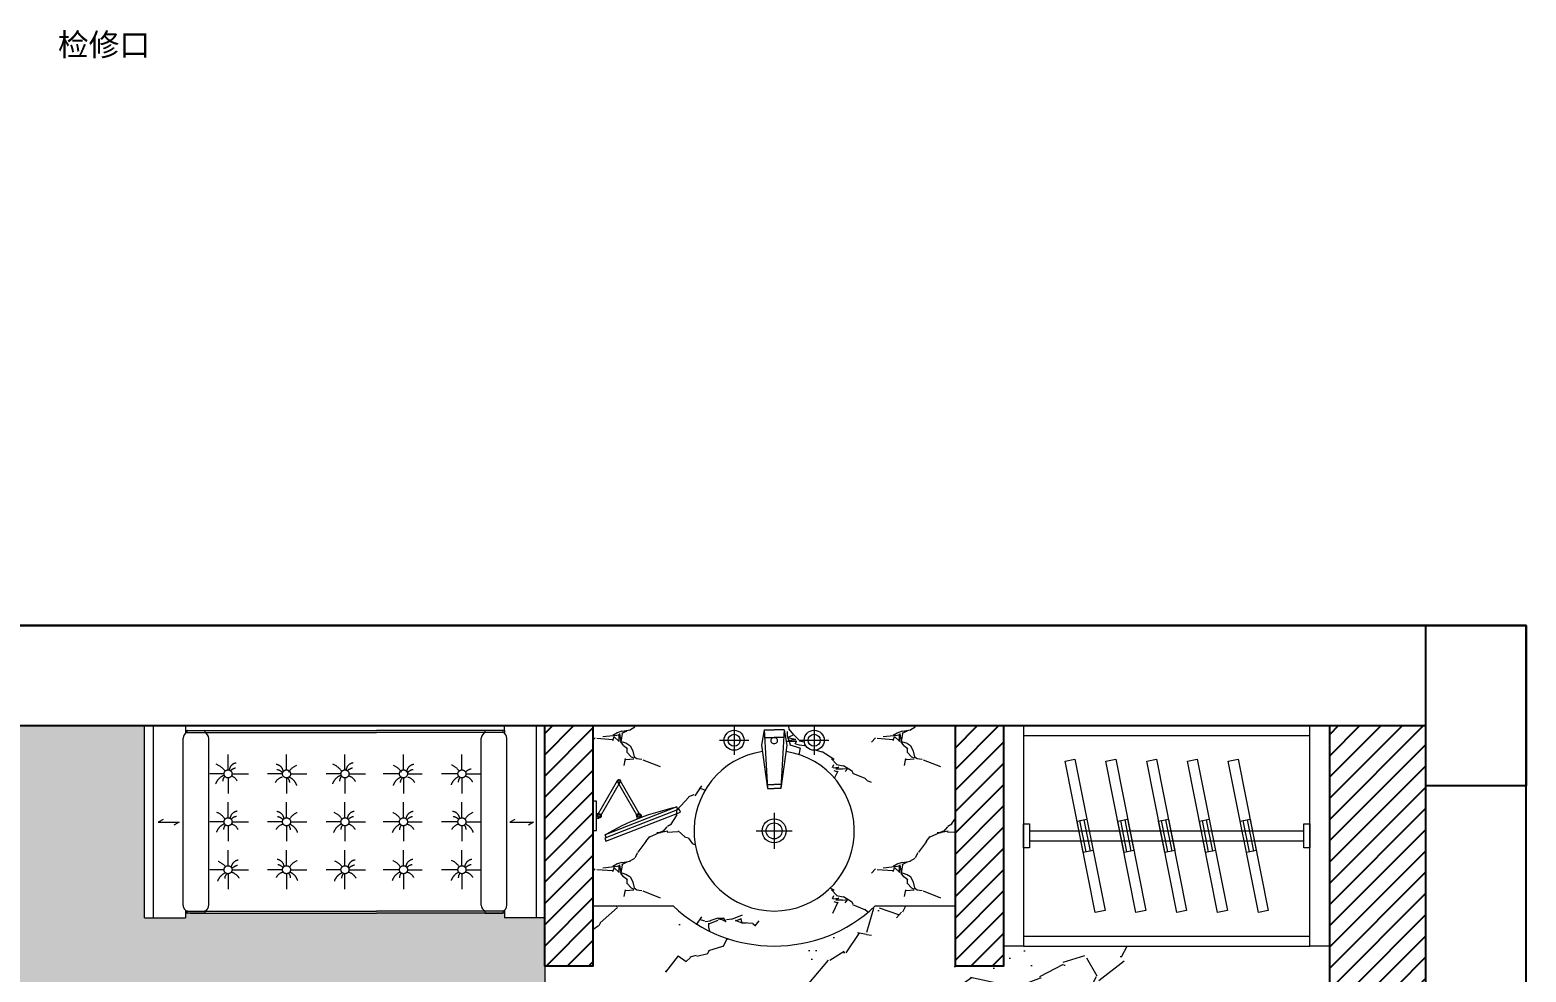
# Model space of a CAD drawing. Header units: millimetres. Extents: x 3162 to 221128, y -144913 to 11496.
# Drawn here: x 163638 to 167374, y -20727 to -18375 of the extents above; entities that cross this region are included whole.
import ezdxf
from ezdxf.xclip import XClip

# ---------------------------------------------------------------- set-up
doc = ezdxf.new("R2010")
doc.units = ezdxf.units.MM
doc.header["$LTSCALE"] = 10
doc.header["$XCLIPFRAME"] = 2
doc.linetypes.add('DASH', pattern=[8.89, 6.35, -2.54])
doc.linetypes.add('HIDDEN', pattern=[9.525, 6.35, -3.175])
for name, color, linetype, lineweight in [('FC-Hatch【平面填充】', 250, 'Continuous', 0), ('FF-FIXT【洁具】', 31, 'Continuous', 0), ('FF-Text【平面文字】', 2, 'Continuous', 0), ('FF-【活动成品家具】', 51, 'Continuous', 0)]:
    doc.layers.add(name, color=color, linetype=linetype, lineweight=lineweight)
doc.layers.add('WALL_NEW【新建墙体】', color=4, linetype='Continuous')
doc.layers.add('WALL【墙体】', color=7, linetype='Continuous')
doc.styles.add('文字', font='')
doc.styles.get('文字').set_extended_font_data('SimSun')

# ---------------------------------------------------------------- blocks, each defined once
blk = doc.blocks.new('贵妃椅22')
for p, q in [((100, 0), (100, 600)), ((100, 600), (228.7, 600)), ((127.1, 600), (127.1, 0)), ((228.7, 600), (228.7, 585)), ((228.7, 585), (228.7, 585)), ((228.7, 585), (825, 585)), ((228.7, 585), (228.7, 576)), ((234, 579), (287.5, 579)), ((244.8, 579), (825, 579)), ((1223.7, 585), (825, 585)), ((1164.9, 579), (825, 579)), ((1218.4, 579), (1164.9, 579)), ((1350, 600), (1223.7, 600)), ((1223.7, 585), (1223.7, 600)), ((1223.7, 585), (1223.7, 585)), ((1223.7, 585), (1223.7, 576)), ((1322.9, 600), (1322.9, 0)), ((1350, 0), (1350, 600)), ((243.4, 15), (825, 15)), ((244.8, 21), (825, 21)), ((1164.9, 21), (825, 21)), ((1223.7, 15), (825, 15)), ((1218.2, 21), (1164.9, 21)), ((1223.7, 24), (1223.7, 15)), ((1223.7, 15), (1223.7, 0)), ((100, 0), (228.7, 0)), ((1350, 0), (1223.7, 0))]:
    blk.add_line(p, q)
at = {"color": 8, "ltscale": 150}
for p, q in [((220.9, 39.5), (220.9, 560.5)), ((300.9, 39.5), (300.9, 560.5)), ((1151.5, 39.5), (1151.5, 560.5)), ((1231.6, 39.5), (1231.6, 560.5)), ((158.9, 307.5), (142.9, 298.6)), ((142.9, 298.6), (208.4, 298.6)), ((208.4, 298.6), (192.4, 289.7)), ((1256.3, 307.5), (1240.3, 298.6)), ((1240.3, 298.6), (1314.6, 298.6)), ((1314.6, 298.6), (1298.6, 289.7))]:
    blk.add_line(p, q, dxfattribs=at)
at = {"color": 8, "linetype": 'HIDDEN', "ltscale": 150}
for p, q in [((361.2, 462), (361.2, 510.4)), ((543.7, 462), (543.7, 510.4)), ((726.2, 462), (726.2, 510.4)), ((908.7, 462), (908.7, 510.4)), ((1091.2, 462), (1091.2, 510.4)), ((348.7, 449.5), (304.9, 449.5)), ((361.2, 437), (361.2, 388.8)), ((373.7, 449.5), (424.7, 449.5)), ((531.2, 449.5), (484.8, 449.5)), ((543.7, 437), (543.7, 388.8)), ((556.2, 449.5), (607.2, 449.5)), ((713.7, 449.5), (667.3, 449.5)), ((726.2, 437), (726.2, 388.8)), ((738.7, 449.5), (789.8, 449.5)), ((896.2, 449.5), (845.2, 449.5)), ((908.7, 437), (908.7, 388.8)), ((921.2, 449.5), (967.6, 449.5)), ((1078.7, 449.5), (1027.7, 449.5)), ((1091.2, 437), (1091.2, 388.8)), ((1103.7, 449.5), (1147.6, 449.5)), ((361.2, 312.5), (361.2, 360.8)), ((543.7, 312.5), (543.7, 360.8)), ((726.2, 312.5), (726.2, 360.8)), ((908.7, 312.5), (908.7, 360.8)), ((1091.2, 312.5), (1091.2, 360.8)), ((348.7, 300), (304.9, 300)), ((361.2, 287.5), (361.2, 239.1)), ((373.7, 300), (424.7, 300)), ((531.2, 300), (484.8, 300)), ((543.7, 287.5), (543.7, 239.1)), ((556.2, 300), (607.2, 300)), ((713.7, 300), (667.3, 300)), ((726.2, 287.5), (726.2, 239.1)), ((738.7, 300), (789.8, 300)), ((896.2, 300), (845.2, 300)), ((908.7, 287.5), (908.7, 239.1)), ((921.2, 300), (967.6, 300)), ((1078.7, 300), (1027.7, 300)), ((1091.2, 287.5), (1091.2, 239.1)), ((1103.7, 300), (1147.6, 300)), ((361.2, 163), (361.2, 211.2)), ((543.7, 163), (543.7, 211.2)), ((726.2, 163), (726.2, 211.2)), ((908.7, 163), (908.7, 211.2)), ((1091.2, 163), (1091.2, 211.2)), ((348.7, 150.5), (304.9, 150.5)), ((373.7, 150.5), (424.7, 150.5)), ((531.2, 150.5), (484.8, 150.5)), ((556.2, 150.5), (607.2, 150.5)), ((713.7, 150.5), (667.3, 150.5)), ((738.7, 150.5), (789.8, 150.5)), ((896.2, 150.5), (845.2, 150.5)), ((921.2, 150.5), (967.6, 150.5)), ((1078.7, 150.5), (1027.7, 150.5)), ((1103.7, 150.5), (1147.6, 150.5)), ((361.2, 138), (361.2, 89.6)), ((543.7, 138), (543.7, 89.6)), ((724.6, 138), (724.6, 89.6)), ((908.7, 138), (908.7, 89.6)), ((1091.2, 138), (1091.2, 89.6))]:
    blk.add_line(p, q, dxfattribs=at)
at = {"linetype": 'HIDDEN', "ltscale": 150}
for p, q in [((228.7, 24), (228.7, 15)), ((243.4, 15), (228.7, 15)), ((228.7, 15), (228.7, 0)), ((234.2, 21), (287.5, 21))]:
    blk.add_line(p, q, dxfattribs=at)
for points in [[(234.2, 585), (234.2, 585), (287.5, 585)], [(1218.2, 585), (1218.2, 585), (1164.9, 585)], [(1164.9, 15), (1164.9, 15), (1218.2, 15)]]:
    blk.add_lwpolyline(points)
blk.add_lwpolyline([(287.5, 15), (287.5, 15), (234.2, 15)], dxfattribs=at)
at = {"color": 8, "linetype": 'HIDDEN', "ltscale": 150}
for centre in [(361.2, 449.5), (543.7, 449.5), (726.2, 449.5), (908.7, 449.5), (1091.2, 449.5), (361.2, 300), (543.7, 300), (726.2, 300), (908.7, 300), (1091.2, 300), (361.2, 150.5), (543.7, 150.5), (726.2, 150.5), (908.7, 150.5), (1091.2, 150.5)]:
    blk.add_circle(centre, 12.5, dxfattribs=at)
at = {"color": 8, "ltscale": 150}
for centre, start, end in [((241, 560.1), 110.2225, 178.8395), ((280.7, 560.1), 1.1605, 69.7775), ((1171.7, 560.1), 110.2225, 178.8395), ((1211.4, 560.1), 1.1605, 69.7775), ((1171.7, 39.9), 181.1605, 249.7775), ((1211.4, 39.9), 290.2225, 358.8395)]:
    blk.add_arc(centre, 20.1, start, end, dxfattribs=at)
for centre, radius, start, end in [((235.4, 582), 3.24, 111.9991, 248.0009), ((287.1, 582), 3.03, 278.6164, 81.3836), ((1165.4, 582), 3.03, 98.6164, 261.3836), ((1217, 582), 3.24, 291.9991, 68.0009), ((1216.6, 18), 3.38, 297.5622, 62.4378)]:
    blk.add_arc(centre, radius, start, end)
at = {"color": 8, "linetype": 'HIDDEN', "ltscale": 150}
for centre, radius, start, end in [((293.3, 410.9), 75.5, 38.7826, 66.1947), ((390, 458.6), 25.2, 96.8606, 173.3873), ((390.7, 435.6), 32.3, 100.3351, 132.5443), ((508.5, 454), 25.2, 6.6127, 83.1394), ((591.1, 430.5), 47.7, 110.1645, 149.5653), ((665.5, 423.9), 60.6, 33.1364, 67.7212), ((754.6, 458.7), 25.2, 96.8606, 173.3873), ((755.4, 435.7), 32.3, 100.3351, 132.3103), ((861.3, 430.5), 47.7, 30.4347, 69.8355), ((943.9, 454), 25.2, 96.8606, 173.3873), ((1042.3, 432.3), 47.7, 33.0642, 69.8355), ((364.3, 403.1), 44.6, 109.3862, 160.2225), ((364.4, 426.8), 19.7, 131.0371, 180.2276), ((361.9, 413), 31.4, 26.9285, 71.7471), ((536.6, 408.3), 31.4, 101.2702, 153.0715), ((507.7, 431), 32.3, 45.2011, 79.6649), ((533.6, 422.1), 20.2, 0.0573, 44.8765), ((534.1, 398.4), 44.6, 19.79, 67.6956), ((728.8, 403.3), 44.4, 108.8945, 160.2612), ((728.9, 427), 19.6, 130.1019, 180.3339), ((730.6, 412), 31.4, 26.9285, 78.7298), ((918.3, 398.4), 44.6, 112.3044, 160.21), ((918.9, 422.1), 20.2, 135.1235, 179.9427), ((944.7, 431), 32.3, 100.3351, 134.7989), ((915.8, 408.3), 31.4, 26.9285, 78.7298), ((1099.3, 400.2), 44.6, 112.3044, 160.21), ((1099.9, 423.8), 20.2, 135.1235, 179.9427), ((1093.3, 407.1), 35.9, 28.5639, 77.2041), ((1125.7, 432.7), 32.3, 100.3351, 134.7989), ((310, 284.5), 47.7, 30.4347, 69.8355), ((392.6, 307.9), 25.2, 96.8606, 173.3873), ((510.9, 306.9), 25.2, 6.6127, 83.1394), ((593.5, 283.5), 47.7, 110.1645, 149.5653), ((675.7, 284), 47.7, 30.4347, 69.8355), ((758.3, 307.5), 25.2, 96.8606, 173.3873), ((858.9, 283.5), 47.7, 30.4347, 69.8355), ((941.5, 306.9), 25.2, 96.8606, 173.3873), ((1059.2, 307.5), 25.2, 6.6127, 83.1394), ((1141.8, 284), 47.7, 110.1645, 149.5653), ((367, 252.4), 44.6, 112.3044, 160.21), ((367.5, 276), 20.2, 135.1235, 179.9427), ((393.4, 284.9), 32.3, 100.3351, 134.7989), ((364.5, 262.2), 31.4, 26.9285, 78.7298), ((539, 261.3), 31.4, 101.2702, 153.0715), ((510.1, 283.9), 32.3, 45.2011, 79.6649), ((535.9, 275), 20.2, 0.0573, 44.8765), ((536.5, 251.4), 44.6, 19.79, 67.6956), ((732.6, 251.9), 44.6, 112.3044, 160.21), ((733.2, 275.6), 20.2, 135.1235, 179.9427), ((759, 284.5), 32.3, 100.3351, 134.7989), ((730.2, 261.8), 31.4, 26.9285, 78.7298), ((915.9, 251.4), 44.6, 112.3044, 160.21), ((916.5, 275), 20.2, 135.1235, 179.9427), ((942.3, 283.9), 32.3, 100.3351, 134.7989), ((913.5, 261.3), 31.4, 26.9285, 78.7298), ((1087.3, 261.8), 31.4, 101.2702, 153.0715), ((1058.4, 284.5), 32.3, 45.2011, 79.6649), ((1084.2, 275.6), 20.2, 0.0573, 44.8765), ((1084.8, 251.9), 44.6, 19.79, 67.6956), ((370.5, 99.7), 44.6, 112.3044, 160.21), ((295.9, 101.3), 82.6, 44.6784, 65.6546), ((396.1, 155.2), 25.2, 96.8606, 173.3873), ((361.2, 103.8), 40.3, 29.8041, 75.717), ((396.9, 132.2), 32.3, 100.3351, 134.7989), ((539.2, 111.9), 31.4, 101.2702, 153.0715), ((511.2, 157.6), 25.2, 6.6127, 83.1394), ((510.4, 134.6), 32.3, 45.2011, 79.6649), ((593.8, 134.1), 47.7, 110.1645, 149.5653), ((536.8, 102), 44.6, 19.79, 67.6956), ((735.1, 100.2), 44.6, 112.9635, 160.21), ((678.1, 132.3), 47.7, 34.4668, 69.8355), ((760.7, 155.8), 25.2, 96.8606, 173.3873), ((727.1, 105.5), 38.5, 29.3365, 76.332), ((761.5, 132.8), 32.3, 100.3351, 134.7989), ((915.6, 102), 44.6, 112.3044, 160.21), ((858.7, 134.1), 47.7, 30.4347, 69.8355), ((941.3, 157.6), 25.2, 96.8606, 173.3873), ((942, 134.6), 32.3, 100.3351, 134.7989), ((913.2, 111.9), 31.4, 26.9285, 78.7298), ((1099.6, 102), 44.6, 114.1123, 160.21), ((1044.2, 137), 44.5, 30.4146, 70.5571), ((1125.2, 157.6), 25.2, 96.8606, 173.3873), ((1098.2, 112.8), 30.1, 26.3241, 84.5443), ((1127.3, 130.8), 36.2, 101.2816, 134.234), ((366.9, 124.2), 16.1, 119.5243, 182.9039), ((536.2, 125.7), 20.2, 0.0573, 44.8765), ((735.7, 123.9), 20.2, 135.1235, 179.9427), ((916.2, 125.7), 20.2, 135.1235, 179.9427), ((1098.7, 126), 18.8, 134.7158, 180.8182), ((241, 39.9), 20.1, 181.1605, 249.7775), ((280.7, 39.9), 20.1, 290.2225, 358.8395)]:
    blk.add_arc(centre, radius, start, end, dxfattribs=at)
at = {"linetype": 'HIDDEN', "ltscale": 150}
for centre, radius, start, end in [((235.8, 18), 3.38, 117.5622, 242.4378), ((287, 18), 3.04, 279.6337, 80.3663), ((1165.4, 18), 3.04, 99.6337, 260.3663)]:
    blk.add_arc(centre, radius, start, end, dxfattribs=at)
blk = doc.blocks.new('洗手台40')
at = {"color": 8}
for p, q in [((194.8, 336.5), (194.8, 263.5)), ((231.3, 300), (158.3, 300)), ((-31.3, 245.1), (-31.3, 154.9)), ((182.2, 231.4), (74.6, 216.7)), ((221.1, 225), (74.6, 216.7)), ((221.1, 225), (182.2, 231.4)), ((221.1, 225), (221.1, 200)), ((13.8, 200), (-76.3, 200)), ((74.6, 216.7), (74.6, 200)), ((74.6, 183.3), (74.6, 200)), ((84.7, 217.2), (84.7, 200)), ((84.7, 182.8), (84.7, 200)), ((201.4, 223.9), (201.4, 200)), ((201.4, 176.1), (201.4, 200)), ((221.1, 175), (221.1, 200)), ((221.1, 175), (74.6, 183.3)), ((182.2, 168.6), (74.6, 183.3)), ((221.1, 175), (182.2, 168.6)), ((194.8, 136.5), (194.8, 63.5)), ((231.3, 100), (158.3, 100))]:
    blk.add_line(p, q, dxfattribs=at)
for centre, radius in [((194.8, 300), 25), ((194.8, 300), 15), ((-31.3, 200), 30), ((-31.3, 200), 20), ((194.8, 100), 25), ((194.8, 100), 15)]:
    blk.add_circle(centre, radius, dxfattribs=at)
blk.add_arc((-31.3, 200), 200, 8.4238, 351.5762)
for centre, start, end in [((194, 201.2), 350.5252, 189.4748), ((194, 198.8), 170.5252, 9.4748)]:
    blk.add_arc(centre, 7.19, start, end, dxfattribs=at)
blk = doc.blocks.new('刮须镜平面')
at = {"color": 0, "ltscale": 0.4}
for p, q in [((-118.2, 1.9), (-68.3, 88.4)), ((-61.6, 84.6), (-111.6, -1.9)), ((-68.3, 84.6), (-18.3, -1.9)), ((-11.7, 1.9), (-61.6, 88.4)), ((-218.4, 9.3), (-215.7, 16.4)), ((-32.2, -63), (-218.4, 9.3)), ((-215.7, 16.4), (-29.4, -55.8)), ((-212.1, 15), (-209.3, 22.2)), ((-209.3, 22.2), (-30.2, -47.3)), ((-122.3, -3.3), (-120.3, 2.1)), ((-9.2, 5.8), (-15, 5.8)), ((-9.2, 36.5), (0, 36.5)), ((-9.2, -36.5), (-9.2, 36.5)), ((0, 36.5), (0, -36.5)), ((-111.6, -7.5), (-109.5, -2.1)), ((-9.2, -5.8), (-15, -5.8)), ((0, -36.5), (-9.2, -36.5)), ((-33, -54.4), (-30.2, -47.3)), ((-29.4, -55.8), (-32.2, -63))]:
    blk.add_line(p, q, dxfattribs=at)
for centre in [(-64.9, 86.5), (-114.9, 0), (-15, 0)]:
    blk.add_circle(centre, 3.07, dxfattribs=at)
for centre, radius, start, end in [((-64.9, 86.5), 3.84, 30, 210), ((-64.9, 86.5), 3.84, 330, 150), ((-335.4, -568.2), 603.7, 59.6373, 77.9472), ((-114.9, 0), 5.76, 338.7922, 158.7922), ((-114.9, 0), 3.84, 150, 330), ((-15, 0), 5.76, 90, 270), ((-15, 0), 3.84, 210, 30)]:
    blk.add_arc(centre, radius, start, end, dxfattribs=at)
blk = doc.blocks.new('*U168', base_point=(20441.2, -20111.8))
for points in [[(20491.2, -20661.8), (20441.2, -20661.8), (20441.2, -20111.8), (20491.2, -20111.8)], [(21206.2, -20111.8), (21256.2, -20111.8), (21256.2, -20661.8), (21206.2, -20661.8)]]:
    blk.add_lwpolyline(points, close=True)
for points in [[(20491.2, -20111.8), (21206.2, -20111.8)], [(20491.2, -20661.8), (21206.2, -20661.8)]]:
    blk.add_lwpolyline(points)
at = {"color": 0}
for points in [[(20491.2, -20136.8), (21206.2, -20136.8)], [(20491.2, -20636.8), (21206.2, -20636.8)]]:
    blk.add_lwpolyline(points, dxfattribs=at)
at = {"color": 0, "linetype": 'DASH', "ltscale": 24}
for points in [[(20619.7, -20195.6), (20694.8, -20573.2), (20670.3, -20578), (20595.1, -20200.4)], [(20721.5, -20195.6), (20796.6, -20573.2), (20772.1, -20578), (20697, -20200.4)], [(20823.4, -20195.6), (20898.5, -20573.2), (20874, -20578), (20798.9, -20200.4)], [(20925.3, -20195.6), (21000.4, -20573.2), (20975.9, -20578), (20900.8, -20200.4)], [(21027.2, -20195.6), (21102.3, -20573.2), (21077.8, -20578), (21002.6, -20200.4)], [(20649.4, -20345.1), (20665, -20423.6), (20640.5, -20428.5), (20624.9, -20350)], [(20642.1, -20346.6), (20657.7, -20425.1), (20647.9, -20427), (20632.3, -20348.5)], [(20751.3, -20345.1), (20766.9, -20423.6), (20742.4, -20428.5), (20726.8, -20350)], [(20743.9, -20346.6), (20759.5, -20425.1), (20749.7, -20427), (20734.1, -20348.5)], [(20853.2, -20345.1), (20868.8, -20423.6), (20844.3, -20428.5), (20828.6, -20350)], [(20845.8, -20346.6), (20861.4, -20425.1), (20851.6, -20427), (20836, -20348.5)], [(20955, -20345.1), (20970.6, -20423.6), (20946.1, -20428.5), (20930.5, -20350)], [(20947.7, -20346.6), (20963.3, -20425.1), (20953.5, -20427), (20937.9, -20348.5)], [(21056.9, -20345.1), (21072.5, -20423.6), (21048, -20428.5), (21032.4, -20350)], [(21049.6, -20346.6), (21065.2, -20425.1), (21055.4, -20427), (21039.8, -20348.5)]]:
    blk.add_lwpolyline(points, close=True, dxfattribs=at)
at = {"color": 0}
for points in [[(20506.2, -20416.8), (20491.2, -20416.8), (20491.2, -20356.8), (20506.2, -20356.8)], [(21191.2, -20356.8), (21206.2, -20356.8), (21206.2, -20416.8), (21191.2, -20416.8)], [(21191.2, -20356.8), (21206.2, -20356.8), (21206.2, -20416.8), (21191.2, -20416.8)]]:
    blk.add_lwpolyline(points, close=True, dxfattribs=at)
at = {"color": 0, "linetype": 'DASH', "ltscale": 24}
for points in [[(20506.2, -20374.3), (21191.2, -20374.3)], [(20506.2, -20399.3), (21191.2, -20399.3)]]:
    blk.add_lwpolyline(points, dxfattribs=at)
blk = doc.blocks.new('海龙_05091009')
at = {"layer": 'FC-Hatch【平面填充】'}
h = blk.add_hatch(dxfattribs=at)
h.set_pattern_fill('AR-SAND', color=256, scale=2.5)
h.set_pattern_definition([(37.5, (-3375, -1675), (-4, 122.3533), [0, -96.52, 0, -107.95, 0, -103.1875]), (7.5, (-3375, -1675), (112.381, 179.2063), [0, -52.07, 0, -86.995, 0, -33.3375]), (327.5, (-3453.1, -1675), (197.748, 0.3593), [0, -31.75, 0, -114.3, 0, -149.225]), (317.5, (-3453.1, -1675), (190.889, 55.7323), [0, -15.875, 0, -74.93, 0, -85.725])])
h.paths.add_polyline_path([(1175, -260), (1175, 75), (1175, 1075), (1175, 1195), (1074, 1195), (1074, 1207), (755, 1207), (289.7, 1207), (278, 1207), (278, 1195), (175, 1195), (175, 1675), (-210, 1675), (-210, 1225), (-585, 1225), (-585, 1125), (-1335, 1125), (-1335, 1225), (-1710, 1225), (-1710, 1675), (-1895, 1675), (-1895, 1075), (-3095, 1075), (-3175, 1075), (-3175, 1675), (-3375, 1675), (-3375, 800), (-3375, -800), (-3375, -1675), (-3175, -1675), (-3175, -1075), (-3095, -1075), (-3095, -1675), (-2510, -1675), (-2510, -1255, -0.266667), (-1910, -1255), (-1910, -1675), (-1860, -1675), (-1860, 325), (-807.9, 325, -0.082962), (-741.3, 535.6), (-746.5, 538.8), (-740.3, 537.5, -0.067604), (-636.9, 685.4), (-641, 689.8), (-635.5, 686.9, -0.067604), (-496, 801.4), (-498.8, 806.8), (-494.2, 802.5, -0.067604), (-329, 875.1), (-330.2, 881.1), (-327, 875.7, -0.136638), (32.7, 877.3), (34.7, 883), (34.7, 876.7, -0.067604), (200.5, 805.6), (204, 810.5), (202.3, 804.5, -0.067604), (342.8, 691.2), (347.5, 695), (344.2, 689.7, -0.067604), (448.9, 542.7), (454.5, 545.1), (449.9, 540.8, -0.067604), (511.1, 371.1), (517.1, 371.9), (511.5, 369, -0.067604), (524.6, 189.1), (530.7, 188.2), (524.5, 186.9, -0.067604), (488.6, 10.1), (494.1, 7.7), (487.9, 8.1, -0.067604), (405.6, -152.5), (410.3, -156.3), (404.3, -154.2, -0.067604), (281.8, -286.6), (285.2, -291.6), (280.1, -288, -0.067604), (126.4, -382.4), (128.4, -388.1), (124.4, -383.2, -0.067604), (-49.1, -432.7), (-48.7, -438.7), (-51.2, -433, -0.00331), (-60, -434.1), (-60, -1675), (-10, -1675), (-10, -1255, -0.266667), (590, -1255), (590, -1675), (1175, -1675), (1175, -1460)])
h.paths.add_polyline_path([(-2268.8, 530.7, -0.042541), (-2719.6, 530, -0.392693), (-2742.8, 555.5, -0.054013), (-2733.3, 637.2, -0.104388), (-2775.6, 953.7, -0.080415), (-2773.9, 961.7), (-2766.1, 988.3), (-2766.2, 1052.5), (-2223.8, 1053.3), (-2223.7, 989.2), (-2215.8, 962.6, -0.080415), (-2214.1, 954.6, -0.104388), (-2255.4, 638, -0.054013), (-2245.6, 556.3, -0.392693)], flags=16)
h = blk.add_hatch(dxfattribs=at)
h.set_pattern_fill('大理石', color=256, scale=80, angle=333, pattern_type=2)
h.set_pattern_definition([(14.987, (1575.37, -64.31), (1241.3514, 215.9785), [16.144, -3374.17]), (41.1986, (1350.09, 22.195), (1135.501, 1118.3906), [58.16, -4013.025]), (33.9454, (1326.32, 1.98), (792.284, 444.7898), [24.71, -5164.29]), (63, (1346.8, 15.8), (449.07, -228.81), [7.2, -748.8]), (44.565, (1564.56, -74.96), (343.217, 673.6), [15.18, -1578.61]), (144.4692, (1564.56, -74.96), (-449.0673, 228.8112), [24.27, -5072.116]), (52.2157, (1513.374, -101.405), (1821.9346, 2465.5925), [51.306, -5335.84]), (35.133, (1280.103, 276.036), (3512.35322, 2452.75984), [118.095, -24681.828]), (333, (1336.9, 371.5), (343.22, 673.6), [0, -504]), (37.983, (1690.114, 345.91), (1927.785, 1563.1804), [79.454, -8263.23]), (54.4391, (1727.674, -8.578), (3987.08591, 5604.78592), [112.857, -23587.202]), (55.875, (1510.67, 178.758), (2165.15134, 3139.19346), [58.048, -12132.085]), (49.7595, (1393.852, 60.503), (1478.71774, 1791.99157), [125.743, -13077.228]), (333, (1324, 96.5), (343.22, 673.6), [0, -504]), (333, (1327.56, 85.6), (343.22, 673.6), [0, -504]), (333, (1396.4, 95.9), (343.22, 673.6), [0, -504]), (333, (1422.4, 182.6), (343.22, 673.6), [0, -504]), (32.0362, (1475.08, 156.488), (792.2841, 444.7898), [41.983, -8774.416]), (333, (1510, 177.5), (343.22, 673.6), [0, -504]), (333, (1440.5, 182.46), (343.22, 673.6), [0, -504]), (333, (1484.2, 214.7), (343.22, 673.6), [0, -504]), (333, (1429.5, 160.8), (343.22, 673.6), [0, -504]), (23.1944, (1666.42, -17.77), (792.284, 444.7897), [18.745, -3917.62]), (63, (1656.6, -37), (449.07, -228.81), [21.6, -734.4]), (16.6678, (1621.654, -47.487), (2033.6355, 660.7682), [36.497, -7627.784]), (63, (1618.4, -53.9), (449.07, -228.81), [7.2, -748.8]), (12.8056, (1590.97, -60.134), (1241.3514, 215.9785), [28.117, -5876.43]), (333, (1547.96, 18.7), (343.22, 673.6), [0, -504]), (333, (1668.1, -16.9), (343.22, 673.6), [0, -504]), (333, (1668.1, -16.9), (343.22, 673.6), [0, -504]), (2.358, (1683.65, -10.39), (1690.4187, -12.8327), [44.06, -4582.047]), (333, (1689.26, 28.5), (343.22, 673.6), [0, -504]), (119.31, (1690.114, 345.91), (-554.9178, 1131.2233), [51.92, -5399.674]), (341.13, (1595.17, 281.157), (4833.88966, -1614.5112), [50.912, -10640.542]), (20.8624, (1488.126, 319.537), (2825.9196, 1105.55794), [67.967, -14205.113]), (347.6209, (1376.684, 343.996), (3037.62054, -699.2663), [114.095, -11865.847]), (333, (1434.6, 367.1), (343.22, 673.6), [0, -504]), (351.435, (1543.236, 226.81), (2139.486, -241.644), [22.77, -4758.595]), (349.699, (1565.75, 223.42), (449.067, -228.811), [12.53, -2618.43]), (74.0937, (1578.077, 221.18), (1504.3831, 5172.8289), [62.365, -13034.362]), (333, (1535.4, 279.45), (343.22, 673.6), [0, -504]), (333, (1595.6, 282.54), (343.22, 673.6), [0, -504]), (333, (1495.2, 236.3), (343.22, 673.6), [0, -504]), (333, (1511, 409.95), (343.22, 673.6), [0, -504]), (333, (1474.65, 392.14), (343.22, 673.6), [0, -504]), (17.145, (1610.367, 374.423), (2033.6355, 660.7682), [56.858, -11883.262]), (27.583, (1551.637, 343.742), (792.2841, 444.7897), [66.261, -13848.61]), (333, (1611.2, 374.56), (343.22, 673.6), [0, -504]), (333, (1528.8, 373.6), (343.22, 673.6), [0, -504]), (333, (1611.2, 374.56), (343.22, 673.6), [0, -504]), (333, (1551.2, 342.66), (343.22, 673.6), [0, -504]), (48.0686, (1643.34, 264.69), (1478.718, 1791.9916), [18.63, -3893.46]), (63, (1655.8, 278.55), (449.07, -228.81), [75.6, -680.4]), (23.1944, (1878.74, 520.51), (792.284, 444.79), [18.745, -3917.62]), (333, (1681.4, 441.2), (343.2, 673.6), [0, -504]), (333, (1692.2, 426.6), (343.2, 673.6), [0, -504]), (333, (1641.8, 470.46), (343.2, 673.6), [0, -504]), (333, (1754.4, 513), (343.2, 673.6), [0, -504]), (26.13, (1780.524, 449.34), (792.2841, 444.7897), [36, -7524]), (63, (1752.74, 394.8), (449.07, -228.81), [61.2, -694.8]), (333, (1753.36, 395.86), (343.2, 673.6), [0, -504]), (356.1986, (1860.5, 521.72), (1690.419, -12.833), [18.28, -3820.07]), (39.038, (1851.32, 514.27), (1135.501, 1118.39), [11.82, -2470.09]), (39.038, (1842.14, 506.83), (1135.501, 1118.39), [11.82, -2470.09]), (54.87, (1812.844, 465.193), (2165.1514, 3139.19345), [50.912, -10640.542]), (63, (1895.97, 527.9), (449.07, -228.81), [18, -738]), (333, (1858.1, 575.5), (343.2, 673.6), [0, -504])])
edge = h.paths.add_edge_path()
edge.add_line((2321.2, 937.5), (2320, 937.5))
edge.add_line((2320, 937.5), (2320, 982.5))
edge.add_line((2320, 982.5), (2379.6, 982.5))
edge.add_line((2379.6, 982.5), (2379.6, 997.2))
edge.add_line((2379.6, 997.2), (2400.6, 997.2))
edge.add_line((2400.6, 997.2), (2400.6, 1014.7))
edge.add_line((2400.6, 1014.7), (2396.5, 1014.7))
edge.add_line((2396.5, 1014.7), (2396.5, 1029.1))
edge.add_ellipse((2408.7, 1023.4), major_axis=(-8.59, 8.59), ratio=1, start_angle=-30.3677, end_angle=45, ccw=False)
edge.add_ellipse((2433.4, 918.5), major_axis=(-0.1, 120), ratio=1, start_angle=342.448, end_angle=373.3589, ccw=False)
edge.add_ellipse((2517.8, 1171.7), major_axis=(1.7, 147), ratio=1, start_angle=161.5022, end_angle=176.9432)
edge.add_ellipse((2515.2, 1154.5), major_axis=(-91.7, 91.7), ratio=1, start_angle=131.8948, end_angle=141.4866)
edge.add_ellipse((2532.5, 1006.5), major_axis=(-13.7, 13.7), ratio=1, start_angle=288.4569, end_angle=322.903)
edge.add_ellipse((2534, 1026.1), major_axis=(5.92, 5.92), ratio=1, start_angle=232.2898, end_angle=289.0629)
edge.add_ellipse((2489.3, 1350.9), major_axis=(-0.1, 336.3), ratio=1, start_angle=173.9083, end_angle=187.82, ccw=False)
edge.add_ellipse((2443.8, 931.1), major_axis=(0, 86), ratio=1, start_angle=353.4388, end_angle=373.2695)
edge.add_line((2419.4, 1013.9), (2419.4, 997.2))
edge.add_line((2419.4, 997.2), (2429.6, 997.2))
edge.add_line((2429.6, 997.2), (2440.4, 997.2))
edge.add_line((2440.4, 997.2), (2440.4, 982.5))
edge.add_line((2440.4, 982.5), (3121.5, 982.5))
edge.add_arc((3105.5, 989.9), 17.6, 335.1097, 392.8315)
edge.add_arc((3144.1, 1015.8), 28.8, 183.0838, 214.4682, ccw=False)
edge.add_line((3115.3, 1014.3), (3115.3, 1023.5))
edge.add_arc((3111.5, 1023.2), 3.8, 5.3541, 84.6459)
edge.add_line((3111.9, 1027), (3111.9, 1041.6))
edge.add_arc((3111.3, 1045.5), 3.99, 277.5277, 352.4723)
edge.add_line((3115.3, 1045), (3135, 1045))
edge.add_line((3135, 1045), (3135, 1125))
edge.add_line((3135, 1125), (3085, 1125))
edge.add_line((3085, 1125), (2370, 1125))
edge.add_line((2370, 1125), (2320, 1125))
edge.add_line((2320, 1125), (2320, 1075))
edge.add_line((2320, 1075), (2200, 1075))
edge.add_line((2200, 1075), (2200, 1225))
edge.add_line((2200, 1225), (2000, 1225))
edge.add_arc((1747.5, 1493.8), 368.8, 226.7889, 313.2111, ccw=False)
edge.add_line((1495, 1225), (1295, 1225))
edge.add_line((1295, 1225), (1295, 1075))
edge.add_line((1295, 1075), (1175, 1075))
edge.add_line((1175, 1075), (1175, 75))
edge.add_line((1175, 75), (1345, 75))
edge.add_line((1345, 75), (1345, 94.7))
edge.add_arc((1344.5, 98.7), 3.99, 277.5277, 352.4723)
edge.add_line((1348.4, 98.2), (1363, 98.2))
edge.add_arc((1366.8, 98.5), 3.8, 185.3541, 275.3541)
edge.add_line((1367.2, 94.7), (1372.7, 94.7))
edge.add_arc((1374.2, 66), 28.8, 55.5318, 93.0838, ccw=False)
edge.add_arc((1400.1, 104.5), 17.6, 237.1685, 274.8446)
edge.add_line((1401.6, 87), (1401.6, 83.8))
edge.add_line((1401.6, 83.8), (1405, 83.8))
edge.add_line((1405, 83.8), (1405, 75))
edge.add_line((1405, 75), (2107.1, 75))
edge.add_line((2107.1, 75), (2107.1, 83.8))
edge.add_line((2107.1, 83.8), (2110.6, 83.8))
edge.add_line((2110.6, 83.8), (2110.6, 87))
edge.add_arc((2112.1, 104.5), 17.6, 265.1554, 302.8315)
edge.add_arc((2137.9, 66), 28.8, 93.0838, 124.4682, ccw=False)
edge.add_line((2136.4, 94.7), (2145.7, 94.7))
edge.add_arc((2145.3, 98.5), 3.8, 275.3541, 354.6459)
edge.add_line((2149.1, 98.2), (2163.7, 98.2))
edge.add_arc((2167.7, 98.7), 3.99, 187.5277, 262.4723)
edge.add_line((2167.1, 94.7), (2167.1, 75))
edge.add_line((2167.1, 75), (3135, 75))
edge.add_line((3135, 75), (3135, 105))
edge.add_line((3135, 105), (3115.3, 105))
edge.add_arc((3111.3, 104.5), 3.99, 7.5277, 82.4723)
edge.add_line((3111.9, 108.5), (3111.9, 123.1))
edge.add_arc((3111.5, 126.9), 3.8, 275.3541, 365.3541)
edge.add_line((3115.3, 127.2), (3115.3, 132.7))
edge.add_arc((3144.1, 134.2), 28.8, 145.5318, 183.0838, ccw=False)
edge.add_arc((3105.5, 160.1), 17.6, 327.1685, 364.8446)
edge.add_line((3123.1, 161.6), (3126.3, 161.6))
edge.add_line((3126.3, 161.6), (3126.3, 167.6))
edge.add_arc((3135, 982.5), 815, 183.1652, 269.3873, ccw=False)
at = {"layer": 'FF-FIXT【洁具】'}
h = blk.add_hatch(dxfattribs=at)
h.set_pattern_fill('AA大理石深SC800', color=8, scale=700, pattern_type=2)
h.set_pattern_definition([(177.769103, (2571252.35, -1700751.014), (-700.00002183, -2.69e-05), [40.03034, -8366.3405]), (28.1136392, (2571232.35, -1700713.616), (700.0000028, 327.23196765), [26.45461, -5529.00824]), (76.6298055, (2571232.35, -1700660.636), (-1.05e-05, 327.2319275), [14.41496, -3012.71901]), (106.992819, (2571235.68, -1700637.26), (6.7e-06, 327.2319222), [11.40566, -2383.78875]), (21.8355897, (2571232.35, -1700613.89), (699.99999517, 327.2319006), [25.13679, -5253.58526]), (17.3096175, (2571235.68, -1700607.66), (700.0000145, 327.231969), [10.47438, -2189.14444]), (162.690382, (2571212.35, -1700749.46), (-700.0000325, 327.231908), [20.94876, -2178.67006]), (125.490837, (2571192.35, -1700743.22), (-4.3e-05, 327.231901), [17.22434, -1188.48149]), (162.690382, (2571182.35, -1700729.2), (-700.0000325, 327.231908), [10.47438, -2189.14444]), (136.925518, (2571172.35, -1700726.08), (-2e-05, 327.23191), [22.8165, -935.47517]), (3.3442344, (2571129.018, -1700712.058), (700.000013, 4.667e-05), [26.71214, -5582.84048]), (10.5914065, (2571112.35, -1700715.174), (1400.000031, 327.2319727), [16.95554, -3543.70772]), (0, (2571102.35, -1700715.17), (700, 327.23194), [10, -689.99994]), (103.370194, (2571232.35, -1700713.616), (-5.48e-05, 327.2319113), [14.41489, -3012.71901]), (90, (2571229, -1700699.6), (700, -4e-14), [10.90773, -316.32419]), (90, (2571229, -1700688.7), (700, -4e-14), [10.90773, -316.32419]), (78.995121, (2571229.02, -1700677.776), (-2.72e-05, 327.2319559), [17.46185, -3649.52189]), (90, (2571232.35, -1700626.35), (700, -4e-14), [12.46598, -314.76592]), (6.6658365, (2571222.35, -1700609.21), (699.9999705, 1.27e-05), [13.42411, -2805.63262]), (160.679045, (2571222.35, -1700609.21), (-699.9999937, 327.231933), [14.12908, -2952.97835]), (47.485996, (2570939.02, -1700814.9), (700.0000005, 654.4639248), [14.79793, -3092.76646]), (6.1571803, (2570949.018, -1700803.995), (2800.00001973, 327.23192843), [43.58473, -9109.2134]), (31.9352432, (2570992.35, -1700799.32), (699.9999716, 327.2319319), [11.78345, -2462.74511]), (19.3209546, (2571002.35, -1700793.09), (699.999996, 327.2319281), [14.12908, -2952.97835]), (8.8568723, (2571015.68, -1700788.41), (699.9999635, 5.46e-05), [20.24134, -2105.10111]), (30.29957, (2571035.684, -1700785.295), (700.0000166, 327.2319738), [15.44284, -3227.55244]), (61.8626245, (2571049.02, -1700777.5), (-3.7e-05, 327.231936), [14.13664, -1470.21231]), (52.9473395, (2571055.684, -1700765.038), (700.00000455, 981.6958246), [33.192334, -6937.19747]), (51.263996, (2571075.684, -1700738.55), (699.999997, 981.6958529), [15.98128, -3340.08304]), (25.054876, (2571085.68, -1700726.08), (700, -3e-06), [36.79571, -735.91427]), (47.485996, (2571119.02, -1700710.5), (700.0000005, 654.4639248), [14.79793, -3092.76646]), (31.9352432, (2571129.02, -1700699.59), (699.9999716, 327.2319319), [11.78345, -2462.74511]), (56.6470201, (2571139.018, -1700693.36), (700.0000012, 981.6958188), [24.25143, -5068.55181]), (90, (2571152.35, -1700673.1), (700, -4e-14), [15.582476, -311.64945]), (47.485996, (2571152.35, -1700657.52), (700.0000005, 654.4639248), [29.59586, -3077.96853]), (47.485996, (2571172.35, -1700635.704), (700.0000005, 654.4639248), [14.79793, -3092.76646]), (19.3209546, (2571182.35, -1700624.796), (699.999996, 327.2319281), [14.12908, -2952.97835]), (56.2378233, (2571195.684, -1700620.12), (699.99996254, 981.69585345), [29.98968, -6267.84088]), (25.054876, (2571015.68, -1700794.64), (700, -3e-06), [14.71827, -757.99171]), (80.6556929, (2571012.35, -1700814.9), (2.62e-05, 327.2319152), [20.52967, -4290.69354]), (160.679045, (2571025.684, -1700819.58), (-699.9999937, 327.231933), [14.12908, -2952.97835]), (148.064756, (2571035.68, -1700825.81), (-699.999967, 327.2319416), [11.78345, -2462.74511]), (115.424913, (2571042.35, -1700839.834), (-700.000029, 1636.1597197), [15.52817, -3245.38277]), (103.370194, (2571045.684, -1700853.86), (-5.48e-05, 327.2319113), [14.41489, -3012.71901]), (144.961427, (2571052.35, -1700858.53), (-700.0000265, 654.4638884), [8.14233, -1701.74844]), (173.334163, (2571065.684, -1700860.09), (-699.9999705, 1.88e-05), [13.42411, -2805.63262]), (158.418473, (2571109.018, -1700877.232), (-4199.99999472, 1636.15974199), [46.60026, -9739.4493]), (78.995121, (2571022.35, -1700875.674), (-2.72e-05, 327.2319559), [17.46185, -3649.52189]), (4.4550498, (2571025.684, -1700858.533), (700.0000104, 4.37e-05), [20.0606, -4192.66778]), (154.945124, (2571045.68, -1700856.97), (-700, -9e-07), [7.35917, -765.35081]), (132.514004, (2571039.02, -1700853.86), (-699.9999993, 654.463926), [14.79793, -3092.76646]), (90, (2571029, -1700842.95), (700, -4e-14), [9.34949, -317.88246]), (142.076999, (2571029.02, -1700833.6), (-700.0000235, 654.463844), [12.67686, -2649.46857]), (125.490837, (2571019.02, -1700825.81), (-4.3e-05, 327.231901), [11.48294, -1194.22296]), (99.344307, (2571012.35, -1700816.46), (-2.57e-05, 327.2319152), [20.5296, -4290.69354]), (90, (2571009, -1700814.9), (700, -4e-14), [18.69897, -308.53291]), (136.925518, (2571009.02, -1700814.9), (-2e-05, 327.23191), [18.2532, -940.03847]), (70.3775316, (2570992.35, -1700811.79), (1.97e-05, 327.231914), [9.92593, -2074.51804]), (175.54495, (2570992.35, -1700811.786), (-700.0000158, -2.36e-05), [40.1212, -4172.60718]), (148.064756, (2571589.02, -1700888.14), (-699.999967, 327.2319416), [23.56697, -2450.96166]), (35.0385725, (2571549.02, -1700883.47), (700.000032, 654.463882), [8.14233, -1701.74844]), (6.6658365, (2571565.684, -1700883.465), (699.9999705, 1.27e-05), [13.42411, -2805.63262]), (162.690382, (2571555.68, -1700891.26), (-700.0000325, 327.231908), [10.47438, -2189.14444]), (64.5750864, (2571542.35, -1700919.305), (699.9999829, 1636.1597424), [31.05627, -3229.8546]), (0, (2571549.02, -1700883.47), (700, 327.23194), [16.666664, -683.33328]), (118.137375, (2571592.35, -1700894.37), (-2.2e-05, 327.231903), [7.06832, -1477.28063]), (157.435521, (2571622.35, -1700906.84), (-699.9999875, 327.23189523), [32.48693, -6789.76837]), (136.925518, (2571629.02, -1700913.07), (-2e-05, 327.23191), [9.1266, -949.16507]), (154.945124, (2571639.02, -1700917.75), (-700, -9e-07), [11.03872, -761.67126]), (49.4476465, (2571572.35, -1700889.7), (700.0000126, 981.6957893), [10.25416, -2143.11958]), (51.263996, (2571349.02, -1700621.68), (699.999997, 981.6958529), [15.98128, -3340.08304]), (136.925518, (2571349.02, -1700621.68), (-2e-05, 327.23191), [9.1266, -949.16507]), (176.655765, (2571342.35, -1700615.447), (-700.00001707, -1.59e-05), [26.71214, -5582.84048]), (106.992819, (2571315.68, -1700613.89), (6.7e-06, 327.2319222), [11.40566, -2383.78875]), (19.3209546, (2571299.02, -1700607.655), (699.999996, 327.2319281), [14.12908, -2952.97835]), (159.49524, (2571315.684, -1700613.89), (-700.0000066, 327.2319549), [17.79407, -3718.95475]), (180, (2571325.7, -1700613.9), (-700, 327.23194), [10, -689.99994]), (22.2465213, (2571289.018, -1700602.98), (700.0000198, 327.23192524), [28.8113, -6021.55701]), (6.6658365, (2571275.684, -1700604.54), (699.9999705, 1.27e-05), [13.42411, -2805.63262]), (52.1215557, (2571445.684, -1700866.324), (700.0000225, 981.6958277), [21.71596, -4538.63158]), (78.995121, (2571459.02, -1700849.184), (-2.72e-05, 327.2319559), [17.46185, -3649.52189]), (162.690382, (2571462.35, -1700832.04), (-700.0000325, 327.231908), [10.47438, -2189.14444]), (164.332014, (2571452.35, -1700828.926), (-1399.9999669, 327.2319563), [17.30988, -3617.75911]), (104.970339, (2571435.684, -1700824.25), (-3.98e-05, 327.2319457), [12.90394, -2696.92402]), (109.622468, (2571432.35, -1700811.79), (-1.74e-05, 327.231914), [9.92593, -2074.51804]), (90, (2571429, -1700802.44), (700, -4e-14), [12.46598, -314.76592]), (25.054876, (2571429.02, -1700805.55), (700, -3e-06), [14.71827, -757.99171]), (166.844039, (2571449.02, -1700810.23), (-699.999993, 327.2319035), [20.53905, -1417.1955]), (0, (2571439.02, -1700810.23), (700, 327.23194), [10, -689.99994]), (15.667986, (2571422.35, -1700814.9), (1399.9999669, 327.2319563), [17.30988, -3617.75911]), (180, (2571439.02, -1700814.9), (-700, 327.23194), [16.666664, -683.33328]), (180, (2571452.35, -1700814.9), (-700, 327.23194), [13.333334, -686.66661]), (61.8626245, (2571449.02, -1700821.14), (-3.7e-05, 327.231936), [7.06832, -1477.28063]), (162.690382, (2571459.02, -1700824.25), (-700.0000325, 327.231908), [10.47438, -2189.14444]), (173.334163, (2571472.35, -1700825.81), (-699.9999705, 1.88e-05), [13.42411, -2805.63262]), (171.143127, (2571482.35, -1700827.37), (-699.9999743, -6e-06), [10.12067, -2115.22178]), (13.15596, (2571292.35, -1700738.55), (699.999983, 327.2319595), [13.6927, -1424.04185]), (146.796701, (2571292.35, -1700738.55), (-1400.0000003, 981.6958516), [19.91878, -4163.01753]), (118.137375, (2571275.68, -1700727.64), (-2.2e-05, 327.231903), [14.13664, -1470.21231]), (90, (2571269, -1700727.64), (700, -4e-14), [12.46598, -314.76592]), (113.162745, (2571269.02, -1700727.64), (-3.44e-05, 327.2319177), [8.47434, -1771.13755]), (75.873987, (2571259.018, -1700746.34), (699.99999423, 2945.08749146), [27.31624, -5709.08807]), (90, (2571259, -1700746.34), (700, -4e-14), [18.69897, -308.53291]), (106.992819, (2571259.02, -1700727.64), (6.7e-06, 327.2319222), [11.40566, -2383.78875]), (90, (2571255.7, -1700754.1), (700, -4e-14), [37.397934, -289.83395]), (95.3136086, (2571255.684, -1700754.13), (-1.335e-05, 327.2319124), [35.99435, -7522.8223]), (83.5762835, (2571249.018, -1700747.898), (3.255e-05, 327.23196893), [29.79375, -6226.89452]), (90, (2571249, -1700747.9), (700, -4e-14), [9.34949, -317.88246]), (76.6298055, (2571249.02, -1700738.55), (-1.05e-05, 327.2319275), [14.41496, -3012.71901]), (103.370194, (2571252.35, -1700724.524), (-5.48e-05, 327.2319113), [14.41489, -3012.71901]), (90, (2571249, -1700737), (700, -4e-14), [26.490205, -300.7417]), (133.553349, (2571552.35, -1700872.56), (-700.0000129, 654.4639115), [19.35087, -4044.33463]), (169.408593, (2571569.02, -1700875.674), (-1400.000041, 327.2319161), [16.95554, -3543.70772]), (6.6658365, (2571542.35, -1700880.35), (699.9999705, 1.27e-05), [13.42411, -2805.63262]), (66.837255, (2571542.35, -1700880.35), (-2.94e-05, 327.231945), [8.47434, -1771.13755]), (148.064756, (2571545.68, -1700860.09), (-699.999967, 327.2319416), [35.35042, -2439.17821]), (164.332014, (2571515.684, -1700841.39), (-1399.9999669, 327.2319563), [17.30988, -3617.75911]), (122.690182, (2571499.02, -1700836.72), (-699.9999866, 981.6958593), [18.51521, -3869.68155]), (160.679045, (2571489.02, -1700821.135), (-699.9999937, 327.231933), [14.12908, -2952.97835]), (169.408593, (2571475.684, -1700816.46), (-1400.000041, 327.2319161), [16.95554, -3543.70772]), (133.553349, (2571459.02, -1700813.344), (-700.0000129, 654.4639115), [19.35087, -4044.33463]), (130.552353, (2571445.68, -1700799.32), (-700.000004, 981.6957954), [20.50832, -2132.86542]), (102.074477, (2571432.35, -1700783.74), (-2.5e-05, 327.2319044), [15.93501, -3330.41737]), (169.408593, (2571429.02, -1700768.155), (-1400.000041, 327.2319161), [33.91108, -3526.75218]), (139.920946, (2571395.684, -1700761.92), (-700.0000024, 654.46388085), [21.78204, -4552.44356]), (154.945124, (2571379.02, -1700747.9), (-700, -9e-07), [11.03872, -761.67126]), (90, (2571369, -1700743.2), (700, -4e-14), [29.606696, -297.62523]), (0, (2571355.7, -1700713.6), (700, 327.23194), [13.333334, -686.66661]), (14.9560981, (2571332.35, -1700719.85), (1399.9999853, 327.2319453), [24.15147, -5047.66192]), (31.9352432, (2571322.35, -1700726.08), (699.9999716, 327.2319319), [11.78345, -2462.74511]), (61.8626245, (2571315.68, -1700738.55), (-3.7e-05, 327.231936), [14.13664, -1470.21231]), (17.3096175, (2571305.68, -1700741.66), (700.0000145, 327.231969), [10.47438, -2189.14444]), (118.137375, (2571305.68, -1700741.66), (-2.2e-05, 327.231903), [7.06832, -1477.28063]), (4.4550498, (2571262.35, -1700738.55), (700.0000104, 4.37e-05), [40.1212, -4172.60718]), (51.263996, (2571252.35, -1700751.014), (699.999997, 981.6958529), [15.98128, -3340.08304]), (0, (2571305.7, -1700727.64), (700, 327.23194), [16.666664, -683.33328]), (166.844039, (2571305.68, -1700727.64), (-699.999993, 327.2319035), [13.6927, -1424.04185]), (171.143127, (2571292.35, -1700724.52), (-699.9999743, -6e-06), [20.24134, -2105.10111]), (142.076999, (2571272.35, -1700721.41), (-700.0000235, 654.463844), [12.67686, -2649.46857]), (118.137375, (2571262.35, -1700713.62), (-2.2e-05, 327.231903), [14.13664, -1470.21231]), (90, (2571235.7, -1700646.6), (700, -4e-14), [9.34949, -317.88246]), (171.143127, (2571265.68, -1700606.1), (-699.9999743, -6e-06), [10.12067, -2115.22178]), (154.945124, (2571275.68, -1700610.77), (-700, -9e-07), [11.03872, -761.67126]), (125.490837, (2571275.68, -1700610.77), (-4.3e-05, 327.231901), [11.48294, -1194.22296]), (0, (2571255.7, -1700601.42), (700, 327.23194), [13.333334, -686.66661]), (17.3096175, (2571245.68, -1700604.54), (700.0000145, 327.231969), [10.47438, -2189.14444])])
h.paths.add_polyline_path([(2200, 1675), (1847.5, 1675), (1847.5, 1663.5, -0.414214), (1872.5, 1638.5, -1), (1822.5, 1638.5, -0.414214), (1847.5, 1663.5), (1847.5, 1675), (1647.5, 1675), (1647.5, 1663.5, -0.414214), (1672.5, 1638.5, -1), (1622.5, 1638.5, -0.414214), (1647.5, 1663.5), (1647.5, 1675), (1295, 1675), (1295, 1225), (1495, 1225, 0.39604), (2000, 1225), (2200, 1225)])
h.paths.add_polyline_path([(1718.2, 1610.3), (1716.1, 1625.9), (1722.5, 1664.8), (1747.5, 1664.8), (1772.5, 1664.8), (1778.9, 1625.9), (1776.8, 1610.3, -13.578811)], flags=16)
h.paths.add_polyline_path([(1717.5, 1412.4, -1), (1777.5, 1412.4, -1)], flags=0)
h.paths.add_polyline_path([(1727.5, 1412.4, -1), (1767.5, 1412.4, -1)], flags=0)
h.paths.add_polyline_path([(1730.8, 1518.3), (1723.6, 1645.1), (1747.5, 1645.1), (1771.4, 1645.1), (1764.2, 1518.3), (1747.5, 1518.3)], flags=0)
h.paths.add_polyline_path([(1747.5, 1644.9, -1.18072), (1747.5, 1630.7, -1.18072)], flags=0)
at = {"layer": 'WALL_NEW【新建墙体】'}
h = blk.add_hatch(dxfattribs=at)
h.set_pattern_fill('ANSI31', color=8, scale=11.811024)
h.set_pattern_definition([(45, (1257.134, 1075), (-26.5165, 26.5165), [])])
h.paths.add_polyline_path([(1295, 1675), (1175, 1675), (1175, 1075), (1295, 1075)])
h.paths.add_polyline_path([(2320, 1675), (2200, 1675), (2200, 1075), (2320, 1075)])
h.paths.add_polyline_path([(3375, 1675), (3135, 1675), (3135, 1025), (3375, 1025)])
h.paths.add_polyline_path([(3375, 75), (3375, 125), (3135, 125), (3135, 75), (2157.1, 75), (2157.1, -45), (3375, -45)])
h.paths.add_polyline_path([(1295, -45), (1355, -45), (1355, 75), (1175, 75), (1175, -260), (1295, -260)])
at = {"layer": 'FC-Hatch【平面填充】'}
blk.add_line((1175, 1075), (1175, 75), dxfattribs=at)
at = {"layer": 'FF-FIXT【洁具】'}
blk.add_lwpolyline([(1495, 1225, 0.39604), (2000, 1225), (2200, 1225), (2200, 1675), (1295, 1675), (1295, 1225)], format="xyb", close=True, dxfattribs=at)
at = {"layer": 'WALL_NEW【新建墙体】'}
for p in [(3225, 1675), (3225, 1675), (3375, 75)]:
    blk.add_line(p, (3375, 1675), dxfattribs=at)
for points in [[(1175, 1675), (1295, 1675), (1295, 1075), (1175, 1075)], [(2200, 1675), (2320, 1675), (2320, 1075), (2200, 1075)]]:
    blk.add_lwpolyline(points, close=True, dxfattribs=at)
blk.add_lwpolyline([(3375, 1025), (3135, 1025), (3135, 1675)], dxfattribs=at)
at = {"layer": 'WALL【墙体】'}
for p, q in [((-3625, 1925), (3375, 1925)), ((3375, 1675), (3375, 1925)), ((-3375, 1675), (3375, 1675))]:
    blk.add_line(p, q, dxfattribs=at)
blk.add_lwpolyline([(3375, 1925), (3625, 1925), (3625, 1525), (3375, 1525), (3375, 1675)], dxfattribs=at)
at = {"layer": 'FF-FIXT【洁具】', "rotation": 90}
blk.add_blockref('洗手台40', (1947.5, 1443.7), dxfattribs=at)
at = {"layer": 'FF-FIXT【洁具】', "xscale": -1}
blk.add_blockref('刮须镜平面', (1295, 1450), dxfattribs=at)
at = {"layer": 'FF-【活动成品家具】', "xscale": 0.8, "yscale": 0.8, "zscale": 0.8}
blk.add_blockref('贵妃椅22', (95, 1195), dxfattribs=at)
at = {"layer": 'FF-【活动成品家具】', "color": 8}
blk.add_blockref('*U168', (2320, 1675), dxfattribs=at)

msp = doc.modelspace()

# ---------------------------------------------------------------- block references
at = {"layer": 'WALL_NEW【新建墙体】'}
ref = msp.add_blockref('海龙_05091009', (163748.7, -21786.8), dxfattribs=at)
XClip(ref).set_block_clipping_path([(-3625, -1925), (3625, 1925)])

# ---------------------------------------------------------------- texts
at = {"layer": 'FF-Text【平面文字】', "insert": (163708, -18384.2), "char_height": 56.25, "attachment_point": 1, "style": '文字'}
msp.add_mtext('检修口', dxfattribs=at)

doc.saveas('drawing.dxf')
